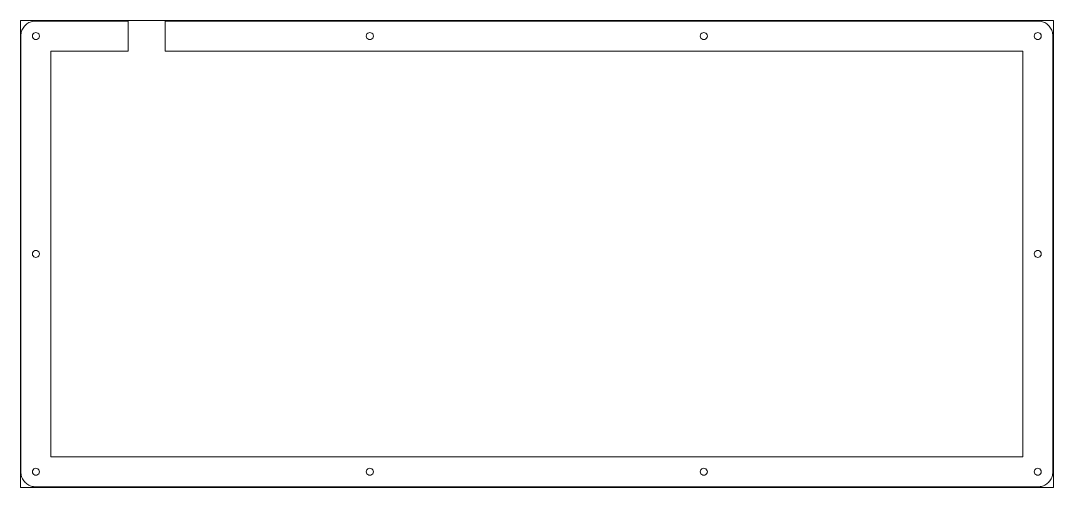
# Model space of a CAD drawing. Header units: inches. Extents: x -88 to 700, y 218 to 574.
import ezdxf

# ---------------------------------------------------------------- set-up
doc = ezdxf.new("R2010")
doc.units = ezdxf.units.IN
doc.header["$MEASUREMENT"] = 0
doc.layers.add('Layer 1', color=7, linetype='Continuous')

# ---------------------------------------------------------------- blocks, each defined once
blk = doc.blocks.new('block 3')
at = {"layer": 'Layer 1', "lineweight": 0}
blk.add_lwpolyline([(-88, 574), (699.88, 574), (699.88, 218), (-88, 218), (-88, 574)], dxfattribs=at)
at = {"layer": 'Layer 1', "color": 7, "lineweight": 18, "true_color": 0xffffff}
for points in [[(-5.86, 550.77), (-64.89, 550.77), (-64.89, 241.36), (676.52, 241.36), (676.52, 550.77), (22.2, 550.77), (22.2, 573.73), (688.14, 573.73), (689.02, 573.69), (689.91, 573.59), (690.78, 573.42), (691.64, 573.18), (692.47, 572.87), (693.28, 572.5), (694.06, 572.06), (694.8, 571.57), (695.5, 571.02), (696.15, 570.41), (696.76, 569.75), (697.31, 569.06), (697.81, 568.32), (698.24, 567.54), (698.61, 566.73), (698.92, 565.9), (699.16, 565.04), (699.33, 564.16), (699.44, 563.28), (699.48, 562.39), (699.48, 229.74), (699.44, 228.86), (699.33, 227.97), (699.16, 227.1), (698.92, 226.24), (698.61, 225.41), (698.24, 224.6), (697.81, 223.82), (697.31, 223.08), (696.76, 222.38), (696.15, 221.73), (695.5, 221.12), (694.8, 220.57), (694.06, 220.07), (693.28, 219.64), (692.47, 219.27), (691.64, 218.96), (690.78, 218.72), (689.91, 218.55), (689.02, 218.44), (688.14, 218.41), (-76.51, 218.4), (-77.4, 218.44), (-78.28, 218.55), (-79.16, 218.72), (-80.02, 218.96), (-80.85, 219.27), (-81.66, 219.64), (-82.44, 220.07), (-83.18, 220.57), (-83.87, 221.12), (-84.53, 221.73), (-85.14, 222.38), (-85.69, 223.08), (-86.18, 223.82), (-86.62, 224.6), (-86.99, 225.41), (-87.3, 226.24), (-87.54, 227.1), (-87.71, 227.97), (-87.81, 228.86), (-87.85, 229.74), (-87.85, 562.39), (-87.81, 563.28), (-87.71, 564.16), (-87.54, 565.04), (-87.3, 565.9), (-86.99, 566.73), (-86.62, 567.54), (-86.18, 568.32), (-85.69, 569.06), (-85.14, 569.75), (-84.53, 570.41), (-83.87, 571.02), (-83.18, 571.57), (-82.44, 572.06), (-81.66, 572.5), (-80.85, 572.87), (-80.02, 573.18), (-79.16, 573.42), (-78.28, 573.59), (-77.4, 573.69), (-76.51, 573.73), (-5.86, 573.73), (-5.86, 550.77)], [(-77.2, 564.81), (-77.95, 564.43), (-78.55, 563.83), (-78.93, 563.08), (-79.06, 562.25), (-78.93, 561.42), (-78.55, 560.67), (-77.95, 560.07), (-77.2, 559.69), (-76.37, 559.56), (-75.54, 559.69), (-74.79, 560.07), (-74.19, 560.67), (-73.81, 561.42), (-73.68, 562.25), (-73.81, 563.08), (-74.19, 563.83), (-74.79, 564.43), (-75.54, 564.81), (-76.37, 564.94), (-77.2, 564.81)], [(-77.2, 564.81), (-77.2, 564.81)], [(177.59, 564.81), (176.84, 564.43), (176.24, 563.83), (175.86, 563.08), (175.72, 562.25), (175.86, 561.42), (176.24, 560.67), (176.84, 560.07), (177.59, 559.69), (178.42, 559.56), (179.25, 559.69), (180, 560.07), (180.6, 560.67), (180.98, 561.42), (181.11, 562.25), (180.98, 563.08), (180.6, 563.83), (180, 564.43), (179.25, 564.81), (178.42, 564.94), (177.59, 564.81)], [(177.59, 564.81), (177.59, 564.81)], [(432.37, 564.81), (431.62, 564.43), (431.03, 563.83), (430.65, 563.08), (430.51, 562.25), (430.65, 561.42), (431.03, 560.67), (431.62, 560.07), (432.37, 559.69), (433.21, 559.56), (434.04, 559.69), (434.79, 560.07), (435.38, 560.67), (435.77, 561.42), (435.9, 562.25), (435.77, 563.08), (435.38, 563.83), (434.79, 564.43), (434.04, 564.81), (433.21, 564.94), (432.37, 564.81)], [(432.37, 564.81), (432.37, 564.81)], [(687.16, 564.81), (686.41, 564.43), (685.82, 563.83), (685.43, 563.08), (685.3, 562.25), (685.43, 561.42), (685.82, 560.67), (686.41, 560.07), (687.16, 559.69), (688, 559.56), (688.83, 559.69), (689.58, 560.07), (690.17, 560.67), (690.56, 561.42), (690.69, 562.25), (690.56, 563.08), (690.17, 563.83), (689.58, 564.43), (688.83, 564.81), (688, 564.94), (687.16, 564.81)], [(687.16, 564.81), (687.16, 564.81)], [(-5.86, 550.77), (-5.86, 550.77)], [(-77.2, 398.63), (-77.95, 398.25), (-78.55, 397.65), (-78.93, 396.9), (-79.06, 396.07), (-78.93, 395.23), (-78.55, 394.48), (-77.95, 393.89), (-77.2, 393.5), (-76.37, 393.38), (-75.54, 393.5), (-74.79, 393.89), (-74.19, 394.48), (-73.81, 395.23), (-73.68, 396.07), (-73.81, 396.9), (-74.19, 397.65), (-74.79, 398.25), (-75.54, 398.63), (-76.37, 398.76), (-77.2, 398.63)], [(-77.2, 398.63), (-77.2, 398.63)], [(687.16, 398.63), (686.41, 398.25), (685.82, 397.65), (685.43, 396.9), (685.3, 396.07), (685.43, 395.23), (685.82, 394.48), (686.41, 393.89), (687.16, 393.5), (688, 393.38), (688.83, 393.5), (689.58, 393.89), (690.17, 394.48), (690.56, 395.23), (690.69, 396.07), (690.56, 396.9), (690.17, 397.65), (689.58, 398.25), (688.83, 398.63), (688, 398.76), (687.16, 398.63)], [(687.16, 398.63), (687.16, 398.63)], [(-77.2, 232.45), (-77.95, 232.06), (-78.55, 231.47), (-78.93, 230.72), (-79.06, 229.88), (-78.93, 229.05), (-78.55, 228.3), (-77.95, 227.71), (-77.2, 227.32), (-76.37, 227.19), (-75.54, 227.32), (-74.79, 227.71), (-74.19, 228.3), (-73.81, 229.05), (-73.68, 229.88), (-73.81, 230.72), (-74.19, 231.47), (-74.79, 232.06), (-75.54, 232.45), (-76.37, 232.58), (-77.2, 232.45)], [(-77.2, 232.45), (-77.2, 232.45)], [(177.59, 232.45), (176.84, 232.06), (176.24, 231.47), (175.86, 230.72), (175.72, 229.88), (175.86, 229.05), (176.24, 228.3), (176.84, 227.71), (177.59, 227.32), (178.42, 227.19), (179.25, 227.32), (180, 227.71), (180.6, 228.3), (180.98, 229.05), (181.11, 229.88), (180.98, 230.72), (180.6, 231.47), (180, 232.06), (179.25, 232.45), (178.42, 232.58), (177.59, 232.45)], [(177.59, 232.45), (177.59, 232.45)], [(432.37, 232.45), (431.62, 232.06), (431.03, 231.47), (430.65, 230.72), (430.51, 229.88), (430.65, 229.05), (431.03, 228.3), (431.62, 227.71), (432.37, 227.32), (433.21, 227.19), (434.04, 227.32), (434.79, 227.71), (435.38, 228.3), (435.77, 229.05), (435.9, 229.88), (435.77, 230.72), (435.38, 231.47), (434.79, 232.06), (434.04, 232.45), (433.21, 232.58), (432.37, 232.45)], [(432.37, 232.45), (432.37, 232.45)], [(687.16, 232.45), (686.41, 232.06), (685.82, 231.47), (685.43, 230.72), (685.3, 229.88), (685.43, 229.05), (685.82, 228.3), (686.41, 227.71), (687.16, 227.32), (688, 227.19), (688.83, 227.32), (689.58, 227.71), (690.17, 228.3), (690.56, 229.05), (690.69, 229.88), (690.56, 230.72), (690.17, 231.47), (689.58, 232.06), (688.83, 232.45), (688, 232.58), (687.16, 232.45)], [(687.16, 232.45), (687.16, 232.45)]]:
    blk.add_lwpolyline(points, dxfattribs=at)
blk = doc.blocks.new('block 2')
at = {"layer": 'Layer 1'}
blk.add_blockref('block 3', (0, 0), dxfattribs=at)

msp = doc.modelspace()

# ---------------------------------------------------------------- block references
at = {"layer": 'Layer 1'}
msp.add_blockref('block 2', (0, 0), dxfattribs=at)

doc.saveas('drawing.dxf')
